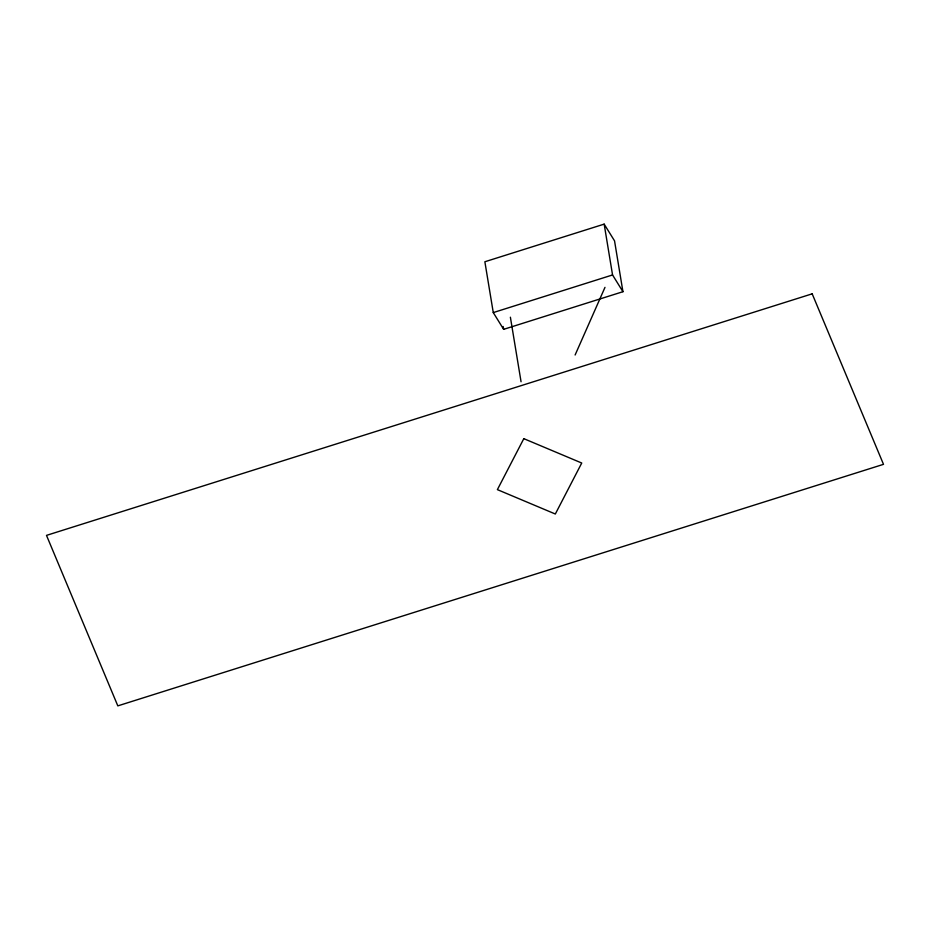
<?xml version="1.0" encoding="UTF-8"?>
<svg xmlns="http://www.w3.org/2000/svg" width="930" height="930" viewBox="0 0 930 930"><rect width="100%" height="100%" fill="white"/><g stroke="black" fill="none" stroke-linecap="round" stroke-linejoin="round"><path stroke-width="1.4" d="M575.112 354.993L604.988 287.358M604.163 224.13L484.867 261.76L493.272 312.585L503.653 329.336L622.937 291.706L614.544 240.87L604.163 224.13L612.556 274.955L622.937 291.706M493.272 312.585L612.556 274.955M510.384 317.2L521.056 381.753M503.177 326.511L503.653 329.336M523.811 438.658L497.387 489.633L555.326 514.011L581.738 463.024L523.811 438.658M812.181 293.834L46.5 535.378L117.819 705.87L883.5 464.337L812.181 293.834"/></g></svg>
